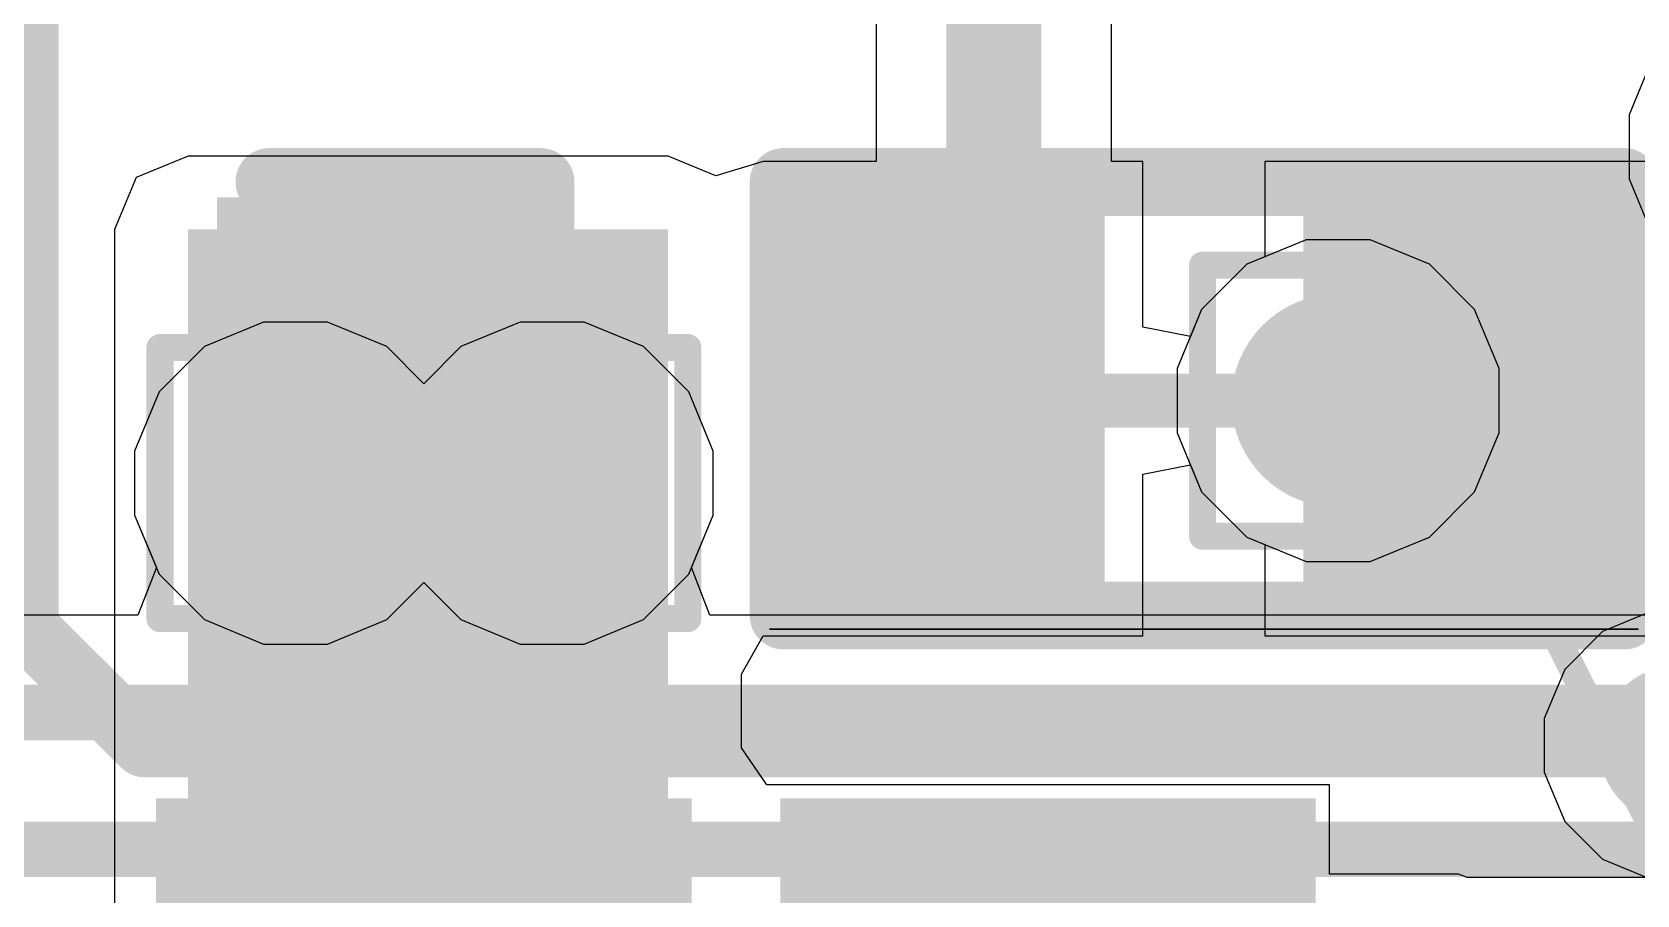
# Model space of a CAD drawing. Header units: inches. Extents: x -6 to 283, y -12 to 154.
# Drawn here: x 24.294 to 27.3, y 4.401 to 6.018 of the extents above; entities that cross this region are included whole.
import ezdxf

# ---------------------------------------------------------------- set-up
doc = ezdxf.new("R2010")
doc.units = ezdxf.units.IN
for name, color, linetype in [('Bottom Layer', 5, 'Continuous'), ('Drill Drawing', 1, 'Continuous'), ('GND-1', 16, 'Continuous'), ('GND-2', 90, 'Continuous'), ('GND-3', 216, 'Continuous'), ('GND-4', 54, 'Continuous'), ('PWR-1', 156, 'Continuous'), ('PWR-2', 130, 'Continuous'), ('Signal L1', 76, 'Continuous'), ('Signal L2', 6, 'Continuous'), ('Top Layer', 1, 'Continuous'), ('Top Overlay', 2, 'Continuous'), ('Top Paste', 8, 'Continuous'), ('Top Solder', 216, 'Continuous'), ('Via Holes', 16, 'Continuous')]:
    doc.layers.add(name, color=color, linetype=linetype)

# ---------------------------------------------------------------- blocks, each defined once
blk = doc.blocks.new('R___0402_123')
at = {"layer": 'Top Layer'}
for points in [[(-0.6985, -0.3175), (-0.6985, 0.3175), (-0.2413, 0.3175), (-0.2413, -0.3175)], [(0.2413, -0.3175), (0.2413, 0.3175), (0.6985, 0.3175), (0.6985, -0.3175)]]:
    blk.add_hatch(color=1, dxfattribs=at).paths.add_polyline_path(points)
at = {"layer": 'Top Paste'}
for points in [[(-0.6985, -0.3175), (-0.6985, 0.3175), (-0.2413, 0.3175), (-0.2413, -0.3175)], [(0.2413, -0.3175), (0.2413, 0.3175), (0.6985, 0.3175), (0.6985, -0.3175)]]:
    blk.add_hatch(color=8, dxfattribs=at).paths.add_polyline_path(points)
at = {"layer": 'Top Solder'}
for points in [[(-0.7535, -0.3725), (-0.7535, 0.3725), (-0.1863, 0.3725), (-0.1863, -0.3725)], [(0.1863, -0.3725), (0.1863, 0.3725), (0.7535, 0.3725), (0.7535, -0.3725)]]:
    blk.add_hatch(color=216, dxfattribs=at).paths.add_polyline_path(points)
at = {"layer": 'Top Overlay'}
for points in [[(-0.7874, 0.4064, 0.127, 0.127, 0), (0.7874, 0.4064, 0.127, 0.127, 0)], [(-0.7874, -0.4064, 0.127, 0.127, 0), (-0.7874, 0.4064, 0.127, 0.127, 0)], [(0.7874, -0.4064, 0.127, 0.127, 0), (0.7874, 0.4064, 0.127, 0.127, 0)], [(-0.7874, -0.4064, 0.127, 0.127, 0), (0.7874, -0.4064, 0.127, 0.127, 0)], [(-0.8128, -0.4318, 0.00323, 0.00323, 0), (0.8128, -0.4318, 0.00323, 0.00323, 0)]]:
    blk.add_lwpolyline(points, format="xyseb", dxfattribs=at)
for points in [[(-0.8191, 0.4064, 0.0635, 0.0635, 1), (-0.7556, 0.4064, 0.0635, 0.0635, 1)], [(-0.8191, 0.4064, 0.0635, 0.0635, 1), (-0.7556, 0.4064, 0.0635, 0.0635, 1)], [(0.7556, 0.4064, 0.0635, 0.0635, 1), (0.8191, 0.4064, 0.0635, 0.0635, 1)], [(0.7556, 0.4064, 0.0635, 0.0635, 1), (0.8191, 0.4064, 0.0635, 0.0635, 1)], [(-0.8191, -0.4064, 0.0635, 0.0635, 1), (-0.7556, -0.4064, 0.0635, 0.0635, 1)], [(-0.8191, -0.4064, 0.0635, 0.0635, 1), (-0.7556, -0.4064, 0.0635, 0.0635, 1)], [(0.7556, -0.4064, 0.0635, 0.0635, 1), (0.8191, -0.4064, 0.0635, 0.0635, 1)], [(0.7556, -0.4064, 0.0635, 0.0635, 1), (0.8191, -0.4064, 0.0635, 0.0635, 1)], [(-0.8136, -0.4318, 0.00161, 0.00161, 1), (-0.812, -0.4318, 0.00161, 0.00161, 1)], [(0.812, -0.4318, 0.00161, 0.00161, 1), (0.8136, -0.4318, 0.00161, 0.00161, 1)]]:
    blk.add_lwpolyline(points, format="xyseb", close=True, dxfattribs=at)
blk = doc.blocks.new('IND_0603__1608_M_______194')
at = {"layer": 'Top Layer'}
for points in [[(-1, 0.4), (-0.4, 0.4), (-0.4, -0.4), (-1, -0.4)], [(0.4, 0.4), (1, 0.4), (1, -0.4), (0.4, -0.4)]]:
    blk.add_hatch(color=1, dxfattribs=at).paths.add_polyline_path(points)
at = {"layer": 'Top Paste'}
for points in [[(-1, 0.4), (-0.4, 0.4), (-0.4, -0.4), (-1, -0.4)], [(0.4, 0.4), (1, 0.4), (1, -0.4), (0.4, -0.4)]]:
    blk.add_hatch(color=8, dxfattribs=at).paths.add_polyline_path(points)
at = {"layer": 'Top Solder'}
for points in [[(-1.1016, 0.5016), (-0.2984, 0.5016), (-0.2984, -0.5016), (-1.1016, -0.5016)], [(0.2984, 0.5016), (1.1016, 0.5016), (1.1016, -0.5016), (0.2984, -0.5016)]]:
    blk.add_hatch(color=216, dxfattribs=at).paths.add_polyline_path(points)
at = {"layer": 'Top Overlay'}
for points in [[(0.2286, 0.4572, 0.127, 0.127, 0), (-0.2032, 0.4572, 0.127, 0.127, 0)], [(0.2286, -0.4572, 0.127, 0.127, 0), (-0.2032, -0.4572, 0.127, 0.127, 0)]]:
    blk.add_lwpolyline(points, format="xyseb", dxfattribs=at)
for points in [[(-0.2349, 0.4572, 0.0635, 0.0635, 1), (-0.1714, 0.4572, 0.0635, 0.0635, 1)], [(0.1968, 0.4572, 0.0635, 0.0635, 1), (0.2604, 0.4572, 0.0635, 0.0635, 1)], [(-0.2349, -0.4572, 0.0635, 0.0635, 1), (-0.1714, -0.4572, 0.0635, 0.0635, 1)], [(0.1968, -0.4572, 0.0635, 0.0635, 1), (0.2604, -0.4572, 0.0635, 0.0635, 1)]]:
    blk.add_lwpolyline(points, format="xyseb", close=True, dxfattribs=at)
blk = doc.blocks.new('IND_0603__1608_M_______198')
at = {"layer": 'Top Layer'}
for points in [[(-1, 0.4), (-0.4, 0.4), (-0.4, -0.4), (-1, -0.4)], [(0.4, 0.4), (1, 0.4), (1, -0.4), (0.4, -0.4)]]:
    blk.add_hatch(color=1, dxfattribs=at).paths.add_polyline_path(points)
at = {"layer": 'Top Paste'}
for points in [[(-1, 0.4), (-0.4, 0.4), (-0.4, -0.4), (-1, -0.4)], [(0.4, 0.4), (1, 0.4), (1, -0.4), (0.4, -0.4)]]:
    blk.add_hatch(color=8, dxfattribs=at).paths.add_polyline_path(points)
at = {"layer": 'Top Solder'}
for points in [[(-1.1016, 0.5016), (-0.2984, 0.5016), (-0.2984, -0.5016), (-1.1016, -0.5016)], [(0.2984, 0.5016), (1.1016, 0.5016), (1.1016, -0.5016), (0.2984, -0.5016)]]:
    blk.add_hatch(color=216, dxfattribs=at).paths.add_polyline_path(points)
at = {"layer": 'Top Overlay'}
for points in [[(0.2286, 0.4572, 0.127, 0.127, 0), (-0.2032, 0.4572, 0.127, 0.127, 0)], [(0.2286, -0.4572, 0.127, 0.127, 0), (-0.2032, -0.4572, 0.127, 0.127, 0)]]:
    blk.add_lwpolyline(points, format="xyseb", dxfattribs=at)
for points in [[(-0.2349, 0.4572, 0.0635, 0.0635, 1), (-0.1714, 0.4572, 0.0635, 0.0635, 1)], [(0.1968, 0.4572, 0.0635, 0.0635, 1), (0.2604, 0.4572, 0.0635, 0.0635, 1)], [(-0.2349, -0.4572, 0.0635, 0.0635, 1), (-0.1714, -0.4572, 0.0635, 0.0635, 1)], [(0.1968, -0.4572, 0.0635, 0.0635, 1), (0.2604, -0.4572, 0.0635, 0.0635, 1)]]:
    blk.add_lwpolyline(points, format="xyseb", close=True, dxfattribs=at)
blk = doc.blocks.new('C___0402_415')
at = {"layer": 'Top Layer'}
for points in [[(-0.6985, -0.3175), (-0.6985, 0.3175), (-0.2413, 0.3175), (-0.2413, -0.3175)], [(0.2413, -0.3175), (0.2413, 0.3175), (0.6985, 0.3175), (0.6985, -0.3175)]]:
    blk.add_hatch(color=1, dxfattribs=at).paths.add_polyline_path(points)
at = {"layer": 'Top Paste'}
for points in [[(-0.6985, -0.3175), (-0.6985, 0.3175), (-0.2413, 0.3175), (-0.2413, -0.3175)], [(0.2413, -0.3175), (0.2413, 0.3175), (0.6985, 0.3175), (0.6985, -0.3175)]]:
    blk.add_hatch(color=8, dxfattribs=at).paths.add_polyline_path(points)
at = {"layer": 'Top Solder'}
for points in [[(-0.7585, -0.3775), (-0.7585, 0.3775), (-0.1813, 0.3775), (-0.1813, -0.3775)], [(0.1813, -0.3775), (0.1813, 0.3775), (0.7585, 0.3775), (0.7585, -0.3775)]]:
    blk.add_hatch(color=216, dxfattribs=at).paths.add_polyline_path(points)
at = {"layer": 'Top Overlay'}
for points in [[(-0.2794, 0.4064, 0.127, 0.127, 0), (-0.7874, 0.4064, 0.127, 0.127, 0)], [(-0.7874, 0.4064, 0.127, 0.127, 0), (-0.7874, -0.4064, 0.127, 0.127, 0)], [(0.7874, 0.4064, 0.127, 0.127, 0), (0.2794, 0.4064, 0.127, 0.127, 0)], [(0.7874, 0.4064, 0.127, 0.127, 0), (0.7874, -0.4064, 0.127, 0.127, 0)], [(-0.2794, -0.4064, 0.127, 0.127, 0), (-0.7874, -0.4064, 0.127, 0.127, 0)], [(0.7874, -0.4064, 0.127, 0.127, 0), (0.2794, -0.4064, 0.127, 0.127, 0)]]:
    blk.add_lwpolyline(points, format="xyseb", dxfattribs=at)
for points in [[(-0.8191, 0.4064, 0.0635, 0.0635, 1), (-0.7556, 0.4064, 0.0635, 0.0635, 1)], [(-0.8191, 0.4064, 0.0635, 0.0635, 1), (-0.7556, 0.4064, 0.0635, 0.0635, 1)], [(-0.3112, 0.4064, 0.0635, 0.0635, 1), (-0.2477, 0.4064, 0.0635, 0.0635, 1)], [(0.2477, 0.4064, 0.0635, 0.0635, 1), (0.3111, 0.4064, 0.0635, 0.0635, 1)], [(0.7556, 0.4064, 0.0635, 0.0635, 1), (0.8191, 0.4064, 0.0635, 0.0635, 1)], [(0.7556, 0.4064, 0.0635, 0.0635, 1), (0.8191, 0.4064, 0.0635, 0.0635, 1)], [(-0.8191, -0.4064, 0.0635, 0.0635, 1), (-0.7556, -0.4064, 0.0635, 0.0635, 1)], [(-0.8191, -0.4064, 0.0635, 0.0635, 1), (-0.7556, -0.4064, 0.0635, 0.0635, 1)], [(-0.3112, -0.4064, 0.0635, 0.0635, 1), (-0.2477, -0.4064, 0.0635, 0.0635, 1)], [(0.2477, -0.4064, 0.0635, 0.0635, 1), (0.3111, -0.4064, 0.0635, 0.0635, 1)], [(0.7556, -0.4064, 0.0635, 0.0635, 1), (0.8191, -0.4064, 0.0635, 0.0635, 1)], [(0.7556, -0.4064, 0.0635, 0.0635, 1), (0.8191, -0.4064, 0.0635, 0.0635, 1)]]:
    blk.add_lwpolyline(points, format="xyseb", close=True, dxfattribs=at)

msp = doc.modelspace()

# ---------------------------------------------------------------- hatches: boundary and pattern name
at = {"layer": 'Bottom Layer'}
h = msp.add_hatch(color=5, dxfattribs=at)
edge = h.paths.add_edge_path()
edge.add_arc((26.7405, 5.3274), 0.2, 0, 360)
h = msp.add_hatch(color=5, dxfattribs=at)
edge = h.paths.add_edge_path()
edge.add_arc((24.7876, 5.1729), 0.2, 0, 360)
h = msp.add_hatch(color=5, dxfattribs=at)
edge = h.paths.add_edge_path()
edge.add_arc((25.2682, 5.1729), 0.2, 0, 360)
at = {"layer": 'GND-1'}
h = msp.add_hatch(color=16, dxfattribs=at)
edge = h.paths.add_edge_path()
edge.add_arc((26.7405, 5.3274), 0.2, 0, 360)
h = msp.add_hatch(color=16, dxfattribs=at)
edge = h.paths.add_edge_path()
edge.add_arc((24.7876, 5.1729), 0.2, 0, 360)
h = msp.add_hatch(color=16, dxfattribs=at)
edge = h.paths.add_edge_path()
edge.add_arc((25.2682, 5.1729), 0.2, 0, 360)
at = {"layer": 'GND-2'}
h = msp.add_hatch(color=90, dxfattribs=at)
edge = h.paths.add_edge_path()
edge.add_arc((26.7405, 5.3274), 0.2, 0, 360)
h = msp.add_hatch(color=90, dxfattribs=at)
edge = h.paths.add_edge_path()
edge.add_arc((24.7876, 5.1729), 0.2, 0, 360)
h = msp.add_hatch(color=90, dxfattribs=at)
edge = h.paths.add_edge_path()
edge.add_arc((25.2682, 5.1729), 0.2, 0, 360)
h = msp.add_hatch(color=90, dxfattribs=at)
edge = h.paths.add_edge_path()
edge.add_arc((27.3781, 4.6813), 0.15, 0, 360)
at = {"layer": 'GND-3'}
h = msp.add_hatch(color=216, dxfattribs=at)
edge = h.paths.add_edge_path()
edge.add_arc((26.7405, 5.3274), 0.2, 0, 360)
h = msp.add_hatch(color=216, dxfattribs=at)
edge = h.paths.add_edge_path()
edge.add_arc((24.7876, 5.1729), 0.2, 0, 360)
h = msp.add_hatch(color=216, dxfattribs=at)
edge = h.paths.add_edge_path()
edge.add_arc((25.2682, 5.1729), 0.2, 0, 360)
h = msp.add_hatch(color=216, dxfattribs=at)
edge = h.paths.add_edge_path()
edge.add_arc((27.3781, 4.6813), 0.15, 0, 360)
at = {"layer": 'GND-4'}
h = msp.add_hatch(color=54, dxfattribs=at)
edge = h.paths.add_edge_path()
edge.add_arc((26.7405, 5.3274), 0.2, 0, 360)
h = msp.add_hatch(color=54, dxfattribs=at)
edge = h.paths.add_edge_path()
edge.add_arc((24.7876, 5.1729), 0.2, 0, 360)
h = msp.add_hatch(color=54, dxfattribs=at)
edge = h.paths.add_edge_path()
edge.add_arc((25.2682, 5.1729), 0.2, 0, 360)
at = {"layer": 'PWR-1'}
h = msp.add_hatch(color=156, dxfattribs=at)
edge = h.paths.add_edge_path()
edge.add_arc((26.7405, 5.3274), 0.2, 0, 360)
h = msp.add_hatch(color=156, dxfattribs=at)
edge = h.paths.add_edge_path()
edge.add_arc((24.7876, 5.1729), 0.2, 0, 360)
h = msp.add_hatch(color=156, dxfattribs=at)
edge = h.paths.add_edge_path()
edge.add_arc((25.2682, 5.1729), 0.2, 0, 360)
h = msp.add_hatch(color=156, dxfattribs=at)
edge = h.paths.add_edge_path()
edge.add_arc((27.3781, 4.6813), 0.15, 0, 360)
at = {"layer": 'PWR-2'}
h = msp.add_hatch(color=130, dxfattribs=at)
edge = h.paths.add_edge_path()
edge.add_arc((26.7405, 5.3274), 0.2, 0, 360)
h = msp.add_hatch(color=130, dxfattribs=at)
edge = h.paths.add_edge_path()
edge.add_arc((24.7876, 5.1729), 0.2, 0, 360)
h = msp.add_hatch(color=130, dxfattribs=at)
edge = h.paths.add_edge_path()
edge.add_arc((25.2682, 5.1729), 0.2, 0, 360)
h = msp.add_hatch(color=130, dxfattribs=at)
edge = h.paths.add_edge_path()
edge.add_arc((27.3781, 4.6813), 0.15, 0, 360)
at = {"layer": 'Signal L1'}
h = msp.add_hatch(color=76, dxfattribs=at)
edge = h.paths.add_edge_path()
edge.add_arc((26.7405, 5.3274), 0.2, 0, 360)
h = msp.add_hatch(color=76, dxfattribs=at)
edge = h.paths.add_edge_path()
edge.add_arc((24.7876, 5.1729), 0.2, 0, 360)
h = msp.add_hatch(color=76, dxfattribs=at)
edge = h.paths.add_edge_path()
edge.add_arc((25.2682, 5.1729), 0.2, 0, 360)
h = msp.add_hatch(color=76, dxfattribs=at)
edge = h.paths.add_edge_path()
edge.add_arc((27.3781, 4.6813), 0.15, 0, 360)
at = {"layer": 'Signal L2'}
h = msp.add_hatch(color=6, dxfattribs=at)
edge = h.paths.add_edge_path()
edge.add_arc((26.7405, 5.3274), 0.2, 0, 360)
h = msp.add_hatch(color=6, dxfattribs=at)
edge = h.paths.add_edge_path()
edge.add_arc((24.7876, 5.1729), 0.2, 0, 360)
h = msp.add_hatch(color=6, dxfattribs=at)
edge = h.paths.add_edge_path()
edge.add_arc((25.2682, 5.1729), 0.2, 0, 360)
h = msp.add_hatch(color=6, dxfattribs=at)
edge = h.paths.add_edge_path()
edge.add_arc((27.3781, 4.6813), 0.15, 0, 360)
at = {"layer": 'Top Layer'}
for points in [[(24.5862, 3.7027), (25.4852, 3.7027), (25.4852, 5.6484), (24.5862, 5.6484)], [(24.7104, 4.0027), (25.3454, 4.0027), (25.3454, 5.1112), (24.7104, 5.1112)]]:
    msp.add_hatch(color=1, dxfattribs=at).paths.add_polyline_path(points)
h = msp.add_hatch(color=1, dxfattribs=at)
edge = h.paths.add_edge_path()
edge.add_arc((26.7405, 5.3274), 0.2, 0, 360)
h = msp.add_hatch(color=1, dxfattribs=at)
edge = h.paths.add_edge_path()
edge.add_arc((24.7876, 5.1729), 0.2, 0, 360)
h = msp.add_hatch(color=1, dxfattribs=at)
edge = h.paths.add_edge_path()
edge.add_arc((25.2682, 5.1729), 0.2, 0, 360)
at = {"layer": 'Via Holes'}
h = msp.add_hatch(color=7, dxfattribs=at)
edge = h.paths.add_edge_path()
edge.add_arc((26.7405, 5.3274), 0.1, 0, 360)
h = msp.add_hatch(color=7, dxfattribs=at)
edge = h.paths.add_edge_path()
edge.add_arc((24.7876, 5.1729), 0.1, 0, 360)
h = msp.add_hatch(color=7, dxfattribs=at)
edge = h.paths.add_edge_path()
edge.add_arc((25.2682, 5.1729), 0.1, 0, 360)

# ---------------------------------------------------------------- linework, layer by layer
at = {"layer": 'Bottom Layer'}
for p, q in [((26.6805, 5.629), (26.5696, 5.5831)), ((26.8005, 5.629), (26.6805, 5.629)), ((26.9113, 5.5831), (26.8005, 5.629)), ((26.5696, 5.5831), (26.4848, 5.4983)), ((26.9961, 5.4983), (26.9113, 5.5831)), ((24.7276, 5.4745), (24.6167, 5.4286)), ((24.8476, 5.4745), (24.7276, 5.4745)), ((24.9584, 5.4286), (24.8476, 5.4745)), ((25.2082, 5.4745), (25.0974, 5.4286)), ((25.3282, 5.4745), (25.2082, 5.4745)), ((25.439, 5.4286), (25.3282, 5.4745)), ((26.4848, 5.4983), (26.4389, 5.3874)), ((27.0421, 5.3874), (26.9961, 5.4983)), ((24.6167, 5.4286), (24.5319, 5.3437)), ((25.0279, 5.3591), (24.9584, 5.4286)), ((25.0974, 5.4286), (25.0279, 5.3591)), ((25.5239, 5.3437), (25.439, 5.4286)), ((26.4389, 5.3874), (26.4389, 5.2674)), ((27.0421, 5.2674), (27.0421, 5.3874)), ((24.5319, 5.3437), (24.486, 5.2329)), ((25.5698, 5.2329), (25.5239, 5.3437)), ((26.4389, 5.2674), (26.4848, 5.1566)), ((26.9961, 5.1566), (27.0421, 5.2674)), ((24.486, 5.2329), (24.486, 5.1129)), ((25.5698, 5.1129), (25.5698, 5.2329)), ((26.4848, 5.1566), (26.5696, 5.0717)), ((26.9113, 5.0717), (26.9961, 5.1566)), ((24.486, 5.1129), (24.5268, 5.0145)), ((25.529, 5.0145), (25.5698, 5.1129)), ((26.5696, 5.0717), (26.6805, 5.0258)), ((26.8005, 5.0258), (26.9113, 5.0717)), ((26.6805, 5.0258), (26.8005, 5.0258)), ((24.5268, 5.0145), (24.4922, 4.9256)), ((25.5636, 4.9256), (25.529, 5.0145)), ((24.4922, 4.9256), (20.2476, 4.9256)), ((29.0479, 4.9256), (25.5636, 4.9256))]:
    msp.add_line(p, q, dxfattribs=at)
for points in [[(20.1296, 4.743, 0.1041, 0.1041, 0), (29.7036, 4.743, 0.1041, 0.1041, 0)], [(20.1296, 4.4865, 0.1041, 0.1041, 0), (29.7036, 4.4865, 0.1041, 0.1041, 0)]]:
    msp.add_lwpolyline(points, format="xyseb", dxfattribs=at)
at = {"layer": 'Drill Drawing'}
for points in [[(26.4865, 5.5814, 0.0508, 0.0508, 0), (26.9945, 5.5814, 0.0508, 0.0508, 0)], [(26.4865, 5.0734, 0.0508, 0.0508, 0), (26.4865, 5.5814, 0.0508, 0.0508, 0)], [(26.9945, 5.0734, 0.0508, 0.0508, 0), (26.9945, 5.5814, 0.0508, 0.0508, 0)], [(24.5336, 5.4269, 0.0508, 0.0508, 0), (25.0416, 5.4269, 0.0508, 0.0508, 0)], [(24.5336, 4.9189, 0.0508, 0.0508, 0), (24.5336, 5.4269, 0.0508, 0.0508, 0)], [(25.0142, 5.4269, 0.0508, 0.0508, 0), (25.5222, 5.4269, 0.0508, 0.0508, 0)], [(25.0142, 4.9189, 0.0508, 0.0508, 0), (25.0142, 5.4269, 0.0508, 0.0508, 0)], [(25.0416, 4.9189, 0.0508, 0.0508, 0), (25.0416, 5.4269, 0.0508, 0.0508, 0)], [(25.5222, 4.9189, 0.0508, 0.0508, 0), (25.5222, 5.4269, 0.0508, 0.0508, 0)], [(26.4865, 5.0734, 0.0508, 0.0508, 0), (26.9945, 5.0734, 0.0508, 0.0508, 0)], [(27.1241, 4.9353, 0.0508, 0.0508, 0), (27.6321, 4.9353, 0.0508, 0.0508, 0)], [(27.1241, 4.9353, 0.0508, 0.0508, 0), (27.3781, 4.4273, 0.0508, 0.0508, 0)], [(24.5336, 4.9189, 0.0508, 0.0508, 0), (25.0416, 4.9189, 0.0508, 0.0508, 0)], [(25.0142, 4.9189, 0.0508, 0.0508, 0), (25.5222, 4.9189, 0.0508, 0.0508, 0)]]:
    msp.add_lwpolyline(points, format="xyseb", dxfattribs=at)
for points in [[(26.4738, 5.5814, 0.0254, 0.0254, 1), (26.4992, 5.5814, 0.0254, 0.0254, 1)], [(26.4738, 5.5814, 0.0254, 0.0254, 1), (26.4992, 5.5814, 0.0254, 0.0254, 1)], [(26.9818, 5.5814, 0.0254, 0.0254, 1), (27.0072, 5.5814, 0.0254, 0.0254, 1)], [(26.9818, 5.5814, 0.0254, 0.0254, 1), (27.0072, 5.5814, 0.0254, 0.0254, 1)], [(24.5209, 5.4269, 0.0254, 0.0254, 1), (24.5463, 5.4269, 0.0254, 0.0254, 1)], [(24.5209, 5.4269, 0.0254, 0.0254, 1), (24.5463, 5.4269, 0.0254, 0.0254, 1)], [(25.0015, 5.4269, 0.0254, 0.0254, 1), (25.0269, 5.4269, 0.0254, 0.0254, 1)], [(25.0015, 5.4269, 0.0254, 0.0254, 1), (25.0269, 5.4269, 0.0254, 0.0254, 1)], [(25.0289, 5.4269, 0.0254, 0.0254, 1), (25.0543, 5.4269, 0.0254, 0.0254, 1)], [(25.0289, 5.4269, 0.0254, 0.0254, 1), (25.0543, 5.4269, 0.0254, 0.0254, 1)], [(25.5095, 5.4269, 0.0254, 0.0254, 1), (25.5349, 5.4269, 0.0254, 0.0254, 1)], [(25.5095, 5.4269, 0.0254, 0.0254, 1), (25.5349, 5.4269, 0.0254, 0.0254, 1)], [(26.4738, 5.0734, 0.0254, 0.0254, 1), (26.4992, 5.0734, 0.0254, 0.0254, 1)], [(26.4738, 5.0734, 0.0254, 0.0254, 1), (26.4992, 5.0734, 0.0254, 0.0254, 1)], [(26.9818, 5.0734, 0.0254, 0.0254, 1), (27.0072, 5.0734, 0.0254, 0.0254, 1)], [(26.9818, 5.0734, 0.0254, 0.0254, 1), (27.0072, 5.0734, 0.0254, 0.0254, 1)], [(27.1114, 4.9353, 0.0254, 0.0254, 1), (27.1368, 4.9353, 0.0254, 0.0254, 1)], [(27.1114, 4.9353, 0.0254, 0.0254, 1), (27.1368, 4.9353, 0.0254, 0.0254, 1)], [(24.5209, 4.9189, 0.0254, 0.0254, 1), (24.5463, 4.9189, 0.0254, 0.0254, 1)], [(24.5209, 4.9189, 0.0254, 0.0254, 1), (24.5463, 4.9189, 0.0254, 0.0254, 1)], [(25.0015, 4.9189, 0.0254, 0.0254, 1), (25.0269, 4.9189, 0.0254, 0.0254, 1)], [(25.0015, 4.9189, 0.0254, 0.0254, 1), (25.0269, 4.9189, 0.0254, 0.0254, 1)], [(25.0289, 4.9189, 0.0254, 0.0254, 1), (25.0543, 4.9189, 0.0254, 0.0254, 1)], [(25.0289, 4.9189, 0.0254, 0.0254, 1), (25.0543, 4.9189, 0.0254, 0.0254, 1)], [(25.5095, 4.9189, 0.0254, 0.0254, 1), (25.5349, 4.9189, 0.0254, 0.0254, 1)], [(25.5095, 4.9189, 0.0254, 0.0254, 1), (25.5349, 4.9189, 0.0254, 0.0254, 1)]]:
    msp.add_lwpolyline(points, format="xyseb", close=True, dxfattribs=at)
at = {"layer": 'GND-1'}
for p, q in [((26.6805, 5.629), (26.5696, 5.5831)), ((26.8005, 5.629), (26.6805, 5.629)), ((26.9113, 5.5831), (26.8005, 5.629)), ((26.5696, 5.5831), (26.4848, 5.4983)), ((26.9961, 5.4983), (26.9113, 5.5831)), ((24.7276, 5.4745), (24.6167, 5.4286)), ((24.8476, 5.4745), (24.7276, 5.4745)), ((24.9584, 5.4286), (24.8476, 5.4745)), ((25.2082, 5.4745), (25.0974, 5.4286)), ((25.3282, 5.4745), (25.2082, 5.4745)), ((25.439, 5.4286), (25.3282, 5.4745)), ((26.4848, 5.4983), (26.4389, 5.3874)), ((27.0421, 5.3874), (26.9961, 5.4983)), ((24.6167, 5.4286), (24.5319, 5.3437)), ((25.0279, 5.3591), (24.9584, 5.4286)), ((25.0974, 5.4286), (25.0279, 5.3591)), ((25.5239, 5.3437), (25.439, 5.4286)), ((26.4389, 5.3874), (26.4389, 5.2674)), ((27.0421, 5.2674), (27.0421, 5.3874)), ((24.5319, 5.3437), (24.486, 5.2329)), ((25.5698, 5.2329), (25.5239, 5.3437)), ((26.4389, 5.2674), (26.4848, 5.1566)), ((26.9961, 5.1566), (27.0421, 5.2674)), ((24.486, 5.2329), (24.486, 5.1129)), ((25.5698, 5.1129), (25.5698, 5.2329)), ((26.4848, 5.1566), (26.5696, 5.0717)), ((26.9113, 5.0717), (26.9961, 5.1566)), ((24.486, 5.1129), (24.5319, 5.0021)), ((25.5239, 5.0021), (25.5698, 5.1129)), ((26.5696, 5.0717), (26.6805, 5.0258)), ((26.8005, 5.0258), (26.9113, 5.0717)), ((26.6805, 5.0258), (26.8005, 5.0258)), ((24.5319, 5.0021), (24.6167, 4.9172)), ((25.439, 4.9172), (25.5239, 5.0021)), ((24.9584, 4.9172), (25.0279, 4.9867)), ((25.0279, 4.9867), (25.0974, 4.9172)), ((24.6167, 4.9172), (24.7276, 4.8713)), ((24.8476, 4.8713), (24.9584, 4.9172)), ((25.0974, 4.9172), (25.2082, 4.8713)), ((25.3282, 4.8713), (25.439, 4.9172)), ((24.7276, 4.8713), (24.8476, 4.8713)), ((25.2082, 4.8713), (25.3282, 4.8713))]:
    msp.add_line(p, q, dxfattribs=at)
at = {"layer": 'GND-2'}
for p, q in [((26.6805, 5.629), (26.5696, 5.5831)), ((26.8005, 5.629), (26.6805, 5.629)), ((26.9113, 5.5831), (26.8005, 5.629)), ((26.5696, 5.5831), (26.4848, 5.4983)), ((26.9961, 5.4983), (26.9113, 5.5831)), ((24.7276, 5.4745), (24.6167, 5.4286)), ((24.8476, 5.4745), (24.7276, 5.4745)), ((24.9584, 5.4286), (24.8476, 5.4745)), ((25.2082, 5.4745), (25.0974, 5.4286)), ((25.3282, 5.4745), (25.2082, 5.4745)), ((25.439, 5.4286), (25.3282, 5.4745)), ((26.4848, 5.4983), (26.4389, 5.3874)), ((27.0421, 5.3874), (26.9961, 5.4983)), ((24.6167, 5.4286), (24.5319, 5.3437)), ((25.0279, 5.3591), (24.9584, 5.4286)), ((25.0974, 5.4286), (25.0279, 5.3591)), ((25.5239, 5.3437), (25.439, 5.4286)), ((26.4389, 5.3874), (26.4389, 5.2674)), ((27.0421, 5.2674), (27.0421, 5.3874)), ((24.5319, 5.3437), (24.486, 5.2329)), ((25.5698, 5.2329), (25.5239, 5.3437)), ((26.4389, 5.2674), (26.4848, 5.1566)), ((26.9961, 5.1566), (27.0421, 5.2674)), ((24.486, 5.2329), (24.486, 5.1129)), ((25.5698, 5.1129), (25.5698, 5.2329)), ((26.4848, 5.1566), (26.5696, 5.0717)), ((26.9113, 5.0717), (26.9961, 5.1566)), ((24.486, 5.1129), (24.5319, 5.0021)), ((25.5239, 5.0021), (25.5698, 5.1129)), ((26.5696, 5.0717), (26.6805, 5.0258)), ((26.8005, 5.0258), (26.9113, 5.0717)), ((26.6805, 5.0258), (26.8005, 5.0258)), ((24.5319, 5.0021), (24.6167, 4.9172)), ((25.439, 4.9172), (25.5239, 5.0021)), ((24.9584, 4.9172), (25.0279, 4.9867)), ((25.0279, 4.9867), (25.0974, 4.9172)), ((27.328, 4.9329), (27.2356, 4.8946)), ((24.6167, 4.9172), (24.7276, 4.8713)), ((24.8476, 4.8713), (24.9584, 4.9172)), ((25.0974, 4.9172), (25.2082, 4.8713)), ((25.3282, 4.8713), (25.439, 4.9172)), ((24.7276, 4.8713), (24.8476, 4.8713)), ((25.2082, 4.8713), (25.3282, 4.8713)), ((27.2356, 4.8946), (27.1648, 4.8238)), ((27.1648, 4.8238), (27.1265, 4.7314)), ((27.1265, 4.7314), (27.1265, 4.6313)), ((27.1265, 4.6313), (27.1648, 4.5388)), ((27.1648, 4.5388), (27.2356, 4.468)), ((27.2356, 4.468), (27.328, 4.4297))]:
    msp.add_line(p, q, dxfattribs=at)
at = {"layer": 'GND-3'}
for p, q in [((26.6805, 5.629), (26.5696, 5.5831)), ((26.8005, 5.629), (26.6805, 5.629)), ((26.9113, 5.5831), (26.8005, 5.629)), ((26.5696, 5.5831), (26.4848, 5.4983)), ((26.9961, 5.4983), (26.9113, 5.5831)), ((24.7276, 5.4745), (24.6167, 5.4286)), ((24.8476, 5.4745), (24.7276, 5.4745)), ((24.9584, 5.4286), (24.8476, 5.4745)), ((25.2082, 5.4745), (25.0974, 5.4286)), ((25.3282, 5.4745), (25.2082, 5.4745)), ((25.439, 5.4286), (25.3282, 5.4745)), ((26.4848, 5.4983), (26.4389, 5.3874)), ((27.0421, 5.3874), (26.9961, 5.4983)), ((24.6167, 5.4286), (24.5319, 5.3437)), ((25.0279, 5.3591), (24.9584, 5.4286)), ((25.0974, 5.4286), (25.0279, 5.3591)), ((25.5239, 5.3437), (25.439, 5.4286)), ((26.4389, 5.3874), (26.4389, 5.2674)), ((27.0421, 5.2674), (27.0421, 5.3874)), ((24.5319, 5.3437), (24.486, 5.2329)), ((25.5698, 5.2329), (25.5239, 5.3437)), ((26.4389, 5.2674), (26.4848, 5.1566)), ((26.9961, 5.1566), (27.0421, 5.2674)), ((24.486, 5.2329), (24.486, 5.1129)), ((25.5698, 5.1129), (25.5698, 5.2329)), ((26.4848, 5.1566), (26.5696, 5.0717)), ((26.9113, 5.0717), (26.9961, 5.1566)), ((24.486, 5.1129), (24.5319, 5.0021)), ((25.5239, 5.0021), (25.5698, 5.1129)), ((26.5696, 5.0717), (26.6805, 5.0258)), ((26.8005, 5.0258), (26.9113, 5.0717)), ((26.6805, 5.0258), (26.8005, 5.0258)), ((24.5319, 5.0021), (24.6167, 4.9172)), ((25.439, 4.9172), (25.5239, 5.0021)), ((24.9584, 4.9172), (25.0279, 4.9867)), ((25.0279, 4.9867), (25.0974, 4.9172)), ((27.328, 4.9329), (27.2356, 4.8946)), ((24.6167, 4.9172), (24.7276, 4.8713)), ((24.8476, 4.8713), (24.9584, 4.9172)), ((25.0974, 4.9172), (25.2082, 4.8713)), ((25.3282, 4.8713), (25.439, 4.9172)), ((24.7276, 4.8713), (24.8476, 4.8713)), ((25.2082, 4.8713), (25.3282, 4.8713)), ((27.2356, 4.8946), (27.1648, 4.8238)), ((27.1648, 4.8238), (27.1265, 4.7314)), ((27.1265, 4.7314), (27.1265, 4.6313)), ((27.1265, 4.6313), (27.1648, 4.5388)), ((27.1648, 4.5388), (27.2356, 4.468)), ((27.2356, 4.468), (27.328, 4.4297))]:
    msp.add_line(p, q, dxfattribs=at)
at = {"layer": 'GND-4'}
for p, q in [((26.6805, 5.629), (26.5696, 5.5831)), ((26.8005, 5.629), (26.6805, 5.629)), ((26.9113, 5.5831), (26.8005, 5.629)), ((26.5696, 5.5831), (26.4848, 5.4983)), ((26.9961, 5.4983), (26.9113, 5.5831)), ((24.7276, 5.4745), (24.6167, 5.4286)), ((24.8476, 5.4745), (24.7276, 5.4745)), ((24.9584, 5.4286), (24.8476, 5.4745)), ((25.2082, 5.4745), (25.0974, 5.4286)), ((25.3282, 5.4745), (25.2082, 5.4745)), ((25.439, 5.4286), (25.3282, 5.4745)), ((26.4848, 5.4983), (26.4389, 5.3874)), ((27.0421, 5.3874), (26.9961, 5.4983)), ((24.6167, 5.4286), (24.5319, 5.3437)), ((25.0279, 5.3591), (24.9584, 5.4286)), ((25.0974, 5.4286), (25.0279, 5.3591)), ((25.5239, 5.3437), (25.439, 5.4286)), ((26.4389, 5.3874), (26.4389, 5.2674)), ((27.0421, 5.2674), (27.0421, 5.3874)), ((24.5319, 5.3437), (24.486, 5.2329)), ((25.5698, 5.2329), (25.5239, 5.3437)), ((26.4389, 5.2674), (26.4848, 5.1566)), ((26.9961, 5.1566), (27.0421, 5.2674)), ((24.486, 5.2329), (24.486, 5.1129)), ((25.5698, 5.1129), (25.5698, 5.2329)), ((26.4848, 5.1566), (26.5696, 5.0717)), ((26.9113, 5.0717), (26.9961, 5.1566)), ((24.486, 5.1129), (24.5319, 5.0021)), ((25.5239, 5.0021), (25.5698, 5.1129)), ((26.5696, 5.0717), (26.6805, 5.0258)), ((26.8005, 5.0258), (26.9113, 5.0717)), ((26.6805, 5.0258), (26.8005, 5.0258)), ((24.5319, 5.0021), (24.6167, 4.9172)), ((25.439, 4.9172), (25.5239, 5.0021)), ((24.9584, 4.9172), (25.0279, 4.9867)), ((25.0279, 4.9867), (25.0974, 4.9172)), ((24.6167, 4.9172), (24.7276, 4.8713)), ((24.8476, 4.8713), (24.9584, 4.9172)), ((25.0974, 4.9172), (25.2082, 4.8713)), ((25.3282, 4.8713), (25.439, 4.9172)), ((24.7276, 4.8713), (24.8476, 4.8713)), ((25.2082, 4.8713), (25.3282, 4.8713))]:
    msp.add_line(p, q, dxfattribs=at)
at = {"layer": 'PWR-1'}
for p, q in [((27.3313, 5.974), (27.2854, 5.8631)), ((27.2854, 5.8631), (27.2854, 5.7431)), ((27.2854, 5.7431), (27.3313, 5.6323)), ((26.6805, 5.629), (26.5696, 5.5831)), ((26.8005, 5.629), (26.6805, 5.629)), ((26.9113, 5.5831), (26.8005, 5.629)), ((26.5696, 5.5831), (26.4848, 5.4983)), ((26.9961, 5.4983), (26.9113, 5.5831)), ((24.7276, 5.4745), (24.6167, 5.4286)), ((24.8476, 5.4745), (24.7276, 5.4745)), ((24.9584, 5.4286), (24.8476, 5.4745)), ((25.2082, 5.4745), (25.0974, 5.4286)), ((25.3282, 5.4745), (25.2082, 5.4745)), ((25.439, 5.4286), (25.3282, 5.4745)), ((26.4848, 5.4983), (26.4389, 5.3874)), ((27.0421, 5.3874), (26.9961, 5.4983)), ((24.6167, 5.4286), (24.5319, 5.3437)), ((25.0279, 5.3591), (24.9584, 5.4286)), ((25.0974, 5.4286), (25.0279, 5.3591)), ((25.5239, 5.3437), (25.439, 5.4286)), ((26.4389, 5.3874), (26.4389, 5.2674)), ((27.0421, 5.2674), (27.0421, 5.3874)), ((24.5319, 5.3437), (24.486, 5.2329)), ((25.5698, 5.2329), (25.5239, 5.3437)), ((26.4389, 5.2674), (26.4848, 5.1566)), ((26.9961, 5.1566), (27.0421, 5.2674)), ((24.486, 5.2329), (24.486, 5.1129)), ((25.5698, 5.1129), (25.5698, 5.2329)), ((26.4848, 5.1566), (26.5696, 5.0717)), ((26.9113, 5.0717), (26.9961, 5.1566)), ((24.486, 5.1129), (24.5319, 5.0021)), ((25.5239, 5.0021), (25.5698, 5.1129)), ((26.5696, 5.0717), (26.6805, 5.0258)), ((26.8005, 5.0258), (26.9113, 5.0717)), ((26.6805, 5.0258), (26.8005, 5.0258)), ((24.5319, 5.0021), (24.6167, 4.9172)), ((25.439, 4.9172), (25.5239, 5.0021)), ((24.9584, 4.9172), (25.0279, 4.9867)), ((25.0279, 4.9867), (25.0974, 4.9172)), ((27.328, 4.9329), (27.2356, 4.8946)), ((24.6167, 4.9172), (24.7276, 4.8713)), ((24.8476, 4.8713), (24.9584, 4.9172)), ((25.0974, 4.9172), (25.2082, 4.8713)), ((25.3282, 4.8713), (25.439, 4.9172)), ((24.7276, 4.8713), (24.8476, 4.8713)), ((25.2082, 4.8713), (25.3282, 4.8713)), ((27.2356, 4.8946), (27.1648, 4.8238)), ((27.1648, 4.8238), (27.1265, 4.7314)), ((27.1265, 4.7314), (27.1265, 4.6313)), ((27.1265, 4.6313), (27.1648, 4.5388)), ((27.1648, 4.5388), (27.2356, 4.468)), ((27.2356, 4.468), (27.328, 4.4297))]:
    msp.add_line(p, q, dxfattribs=at)
at = {"layer": 'PWR-2'}
for p, q in [((27.3313, 5.974), (27.2854, 5.8631)), ((27.2854, 5.8631), (27.2854, 5.7431)), ((27.2854, 5.7431), (27.3313, 5.6323)), ((26.6805, 5.629), (26.5696, 5.5831)), ((26.8005, 5.629), (26.6805, 5.629)), ((26.9113, 5.5831), (26.8005, 5.629)), ((26.5696, 5.5831), (26.4848, 5.4983)), ((26.9961, 5.4983), (26.9113, 5.5831)), ((26.4848, 5.4983), (26.4389, 5.3874)), ((27.0421, 5.3874), (26.9961, 5.4983)), ((26.4389, 5.3874), (26.4389, 5.2674)), ((27.0421, 5.2674), (27.0421, 5.3874)), ((26.4389, 5.2674), (26.4848, 5.1566)), ((26.9961, 5.1566), (27.0421, 5.2674)), ((26.4848, 5.1566), (26.5696, 5.0717)), ((26.9113, 5.0717), (26.9961, 5.1566)), ((26.5696, 5.0717), (26.6805, 5.0258)), ((26.8005, 5.0258), (26.9113, 5.0717)), ((26.6805, 5.0258), (26.8005, 5.0258)), ((27.328, 4.9329), (27.2356, 4.8946)), ((27.2356, 4.8946), (27.1648, 4.8238)), ((27.1648, 4.8238), (27.1265, 4.7314)), ((27.1265, 4.7314), (27.1265, 4.6313)), ((27.1265, 4.6313), (27.1648, 4.5388)), ((27.1648, 4.5388), (27.2356, 4.468)), ((27.2356, 4.468), (27.328, 4.4297))]:
    msp.add_line(p, q, dxfattribs=at)
at = {"layer": 'Signal L1'}
for points in [[(24.2844, 4.9006, 0.1194, 0.1194, 0), (24.2844, 8.6926, 0.1194, 0.1194, 0)], [(24.2844, 4.9006, 0.1194, 0.1194, 0), (24.5037, 4.6813, 0.1194, 0.1194, 0)], [(24.5037, 4.6813, 0.1194, 0.1194, 0), (27.3781, 4.6813, 0.1194, 0.1194, 0)]]:
    msp.add_lwpolyline(points, format="xyseb", dxfattribs=at)
for points in [[(24.2546, 4.9006, 0.0597, 0.0597, 1), (24.3143, 4.9006, 0.0597, 0.0597, 1)], [(24.2546, 4.9006, 0.0597, 0.0597, 1), (24.3143, 4.9006, 0.0597, 0.0597, 1)], [(24.4739, 4.6813, 0.0597, 0.0597, 1), (24.5336, 4.6813, 0.0597, 0.0597, 1)], [(24.4739, 4.6813, 0.0597, 0.0597, 1), (24.5336, 4.6813, 0.0597, 0.0597, 1)]]:
    msp.add_lwpolyline(points, format="xyseb", close=True, dxfattribs=at)
at = {"layer": 'Signal L2'}
for points in [[(26.0571, 5.4796, 0.1016, 0.1016, 0), (26.0571, 6.5913, 0.1016, 0.1016, 0)], [(26.0571, 5.4796, 0.1016, 0.1016, 0), (26.2093, 5.3274, 0.1016, 0.1016, 0)], [(26.2093, 5.3274, 0.1016, 0.1016, 0), (26.7405, 5.3274, 0.1016, 0.1016, 0)]]:
    msp.add_lwpolyline(points, format="xyseb", dxfattribs=at)
for points in [[(26.0317, 5.4796, 0.0508, 0.0508, 1), (26.0825, 5.4796, 0.0508, 0.0508, 1)], [(26.0317, 5.4796, 0.0508, 0.0508, 1), (26.0825, 5.4796, 0.0508, 0.0508, 1)], [(26.1839, 5.3274, 0.0508, 0.0508, 1), (26.2347, 5.3274, 0.0508, 0.0508, 1)], [(26.1839, 5.3274, 0.0508, 0.0508, 1), (26.2347, 5.3274, 0.0508, 0.0508, 1)], [(26.7151, 5.3274, 0.0508, 0.0508, 1), (26.7659, 5.3274, 0.0508, 0.0508, 1)]]:
    msp.add_lwpolyline(points, format="xyseb", close=True, dxfattribs=at)
at = {"layer": 'Top Layer'}
for p, q in [((25.8753, 6.1399), (25.8753, 5.7754)), ((26.3156, 5.7754), (26.3156, 6.1399)), ((24.5862, 5.7859), (24.489, 5.7456)), ((25.4852, 5.7859), (24.5862, 5.7859)), ((25.5747, 5.7488), (25.4852, 5.7859)), ((25.6636, 5.7754), (25.5747, 5.7488)), ((25.8753, 5.7754), (25.6636, 5.7754)), ((25.6636, 5.7754), (25.6636, 5.7754)), ((26.3748, 5.7754), (26.3156, 5.7754)), ((26.3748, 5.4651), (26.3748, 5.7754)), ((27.3146, 5.7754), (26.6034, 5.7754)), ((26.6034, 5.7754), (26.6034, 5.5971)), ((24.489, 5.7456), (24.4487, 5.6484)), ((24.4487, 5.6484), (24.4487, 3.7027)), ((26.6034, 5.5971), (26.5696, 5.5831)), ((26.5696, 5.5831), (26.4848, 5.4983)), ((26.4848, 5.4983), (26.4637, 5.4475)), ((26.4637, 5.4475), (26.3748, 5.4651)), ((26.3748, 5.1897), (26.4637, 5.2074)), ((26.4637, 5.2074), (26.4848, 5.1566)), ((26.3748, 4.8864), (26.3748, 5.1897)), ((26.4848, 5.1566), (26.5696, 5.0717)), ((26.5696, 5.0717), (26.6034, 5.0577)), ((26.6034, 5.0577), (26.6034, 4.8864)), ((25.6227, 4.8145), (25.6636, 4.8864)), ((25.6636, 4.8864), (25.7116, 4.8864)), ((25.7116, 4.8864), (26.3748, 4.8864)), ((26.6034, 4.8864), (27.3146, 4.8864)), ((25.6227, 4.6768), (25.6227, 4.8145)), ((25.67, 4.6075), (25.6227, 4.6768)), ((25.7116, 4.6075), (25.67, 4.6075)), ((26.724, 4.6075), (25.7116, 4.6075)), ((26.724, 4.4402), (26.724, 4.6075)), ((26.966, 4.4402), (26.724, 4.4402)), ((26.9822, 4.4334), (26.966, 4.4402)), ((30.8205, 4.4334), (26.9822, 4.4334))]:
    msp.add_line(p, q, dxfattribs=at)
msp.add_lwpolyline([(26.0954, 5.3274, 0.1778, 0.1778, 0), (26.0954, 7.1051, 0.1778, 0.1778, 0)], format="xyseb", dxfattribs=at)
msp.add_lwpolyline([(26.051, 5.3274, 0.0889, 0.0889, 1), (26.1399, 5.3274, 0.0889, 0.0889, 1)], format="xyseb", close=True, dxfattribs=at)

# ---------------------------------------------------------------- block references
for name, p, rotation in [('C___0402_415', (24.4591, 5.3309), 180), ('IND_0603__1608_M_______198', (25.0279, 3.4805), 270), ('IND_0603__1608_M_______194', (26.197, 3.4805), 270)]:
    msp.add_blockref(name, p, dxfattribs=dict(rotation=rotation))
msp.add_blockref('R___0402_123', (26.4891, 5.3309))

doc.saveas('drawing.dxf')
